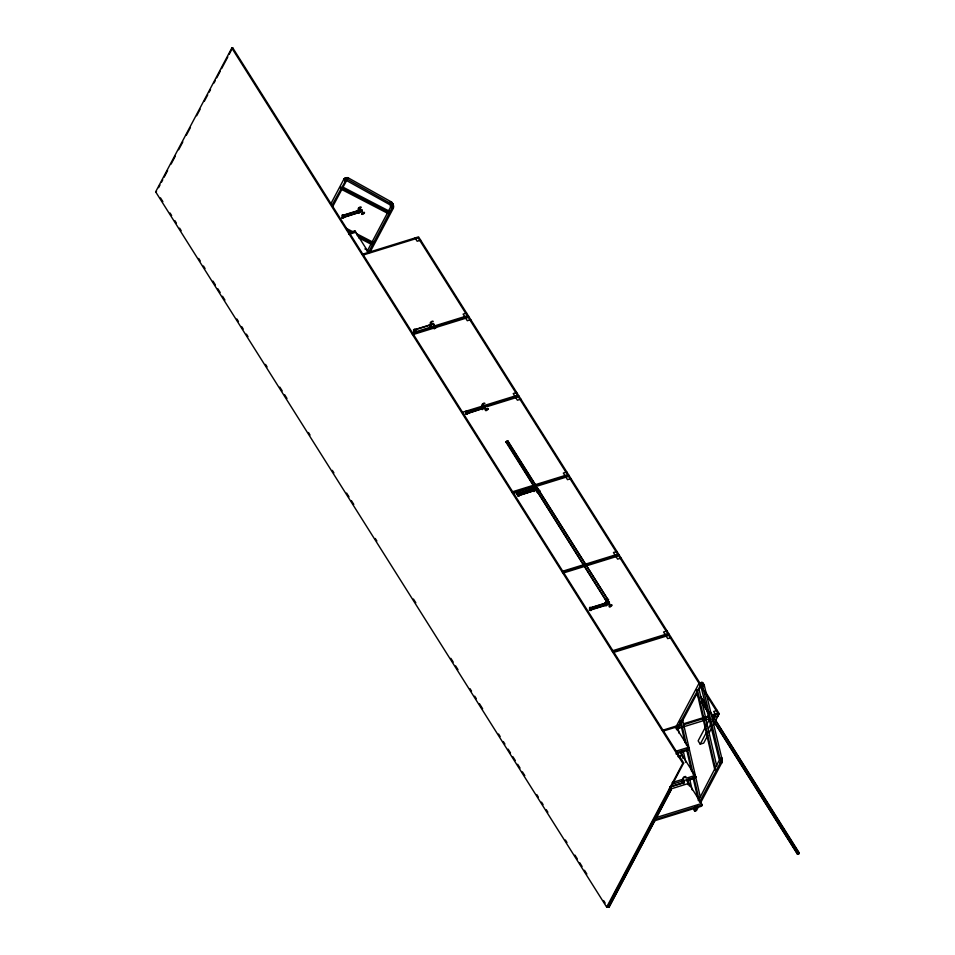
<?xml version="1.0" encoding="UTF-8"?>
<svg xmlns="http://www.w3.org/2000/svg" width="955" height="955" viewBox="0 0 955 955"><rect width="100%" height="100%" fill="white"/><g stroke="black" fill="none" stroke-linecap="round" stroke-linejoin="round"><path stroke-width="1.43" d="M699.478 802.152L720.118 763.188L720.559 760.86L702.701 686.406L700.457 683.004L698.857 683.625L675.412 727.901M700.54 802.904L721.849 762.651L722.302 760.323L704.265 685.26L702.2 682.467L698.857 683.625M368.105 253.111L391.55 208.835L391.765 206.017L390.738 203.534L345.459 178.119L343.896 179.122L330.788 203.893M369.848 252.562L393.293 208.286L393.341 204.812L391.359 201.911L348.324 177.905L346.677 177.666L343.764 179.385M484.997 408.716L485.653 407.606M537.128 490.512L537.223 489.736M533.045 489.473C534.024 487.157 534.955 492.708 533.212 490.285M669.467 788.412C669.885 791.54 673.347 787.923 669.944 787.959M360.715 212.452L361.778 210.279M608.192 604.909L609.409 602.271L607.273 601.996L606.771 602.951M482.92 406.364L485.653 406.006L484.424 408.931L484.519 408.334M534.597 488.327L536.185 487.659L537.331 487.969L537.056 488.602M536.197 490.285L536.101 490.882L537.176 488.447M361.659 210.446L361.933 209.814L359.796 209.527M414.386 330.036L415.449 330.311L414.971 331.671M466.064 411.999L467.222 412.536L466.494 413.479M465.813 413.742L465.825 412.966M481.392 407.284C482.717 405.66 483.027 410.686 481.535 408.334M483.242 408.215L466.959 413.491M483.373 408.358L467.019 413.73M517.61 495.896L517.407 494.38M518.959 495.275L518.016 495.239M535.063 490.309L518.708 495.681M589.617 609.851L605.422 605.195M360.56 207.689L358.722 208.405L359.581 208.512M507.344 440.959L507.392 441.556M606.819 600.241L606.377 600.886M697.234 694.918L698.785 697.723M683.482 778.086L684.258 777.131M798.117 854.092C796.375 854.033 800.302 851.932 799.001 853.495M799.096 853.364L710.043 711.857M360.608 212.034L360.345 210.136M433.391 326.574L433.892 325.81M608.084 604.491L608.335 603.154M669.765 788.353C669.789 791.098 672.869 787.887 669.897 788.233M608.514 907.047L608.86 905.949M607.487 906.379L608.836 907.202L609.027 905.841M331.827 205.552L345.925 180.173L390.165 204.871L390.488 207.211L367.054 251.463M345.149 180.507L346.892 179.97L332.877 206.304M155.653 191.836L231.802 48.025L232.674 47.75L683.696 763.009L607.547 906.832L606.676 907.107L155.653 191.836L156.525 191.573M158.602 187.646L159.986 185.031M161.371 182.417L162.756 179.803M164.141 177.188L167.603 170.647M171.064 164.117L175.219 156.274M178.669 149.732L182.823 141.889M186.285 135.347L190.439 127.504M196.67 115.734L200.132 109.204M204.286 101.361L207.748 94.82M209.133 92.205L210.518 89.591M213.98 83.049L215.364 80.435M216.749 77.821L220.211 71.279M221.596 68.665L227.827 56.906M229.212 54.292L232.674 47.75M354.257 232.053L354.902 230.835L368.499 252.383M698.439 800.493L719.33 760.085L700.6 685.01L676.45 729.572L678.169 728.975L679.16 733.321M677.501 730.336L697.484 692.59M698.857 689.988L701.615 684.783L699.884 685.32M675.806 727.173L689.391 748.72L688.746 749.938L675.949 753.901M606.676 907.107L682.825 763.284L683.696 763.009M609.015 906.82L671.222 789.308M609.218 906.952L671.425 789.439M709.625 719.139L698.129 740.853L700.206 744.16L703.692 743.086L707.739 735.422M700.206 744.16L706.975 731.387M708.324 728.832L711.033 723.735M712.382 721.18L715.761 714.794L713.672 711.475L717.157 710.401M709.099 732.867L711.797 727.758M713.158 725.203L714.507 722.649M715.856 720.094L719.246 713.707L704.921 691.002M688.066 784.628L688.71 783.398L702.307 804.946L701.65 806.175L653.316 821.145M678.002 756.67L682.276 755.345L695.861 776.893L695.216 778.122L686.681 780.76M695.025 806.951L693.652 809.53L694.703 811.189L696.434 810.64L698.487 806.772M694.703 811.189L697.437 806.02M609.409 603.87L608.633 601.638L609.111 602.438M506.281 441.58L533.988 486.095M685.189 777.43L684.747 776.904M342.105 217.871L342.009 216.224M358.495 210.613L359.307 210.983M359.593 212.356L341.974 217.943M429.786 325.13L430.872 325.87L430.299 326.956M516.512 494.153L534.132 488.566M589.581 610.329L589.474 608.681M605.971 603.071L606.879 603.632M683.589 780.689L684.628 781.679M431.29 324.139L432.114 323.721M535.278 487.754L534.931 488.494M539.062 491.586C540.435 489.676 536.018 492.159 538.131 492.135M799.168 853.484L797.413 854.152L712.299 719.175M361.945 211.437L361.766 210.136L360.656 209.909M432.746 326.968L433.976 324.055L431.839 323.769M506.592 441.294L505.947 442.07L534.573 487.48M507.224 441.699L507.857 440.935L507.165 440.995M799.001 853.663L798.285 854.128M798.213 853.173L797.413 854.152M609.624 603.703L609.338 602.784M516.715 494.236L534.203 488.805M518.637 495.454L534.788 490.428M589.438 610.4L606.95 604.945M535.158 488.303L535.982 488.411M360.453 209.336L359.295 210.482M432.042 321.584L431.159 322.897M483.719 403.547L482.836 404.848M607.201 600.015L608.084 599.883L537.092 487.73M798.452 853.161L799.132 853.137M344.707 178.31L347.202 177.582M344.266 178.633L347.477 177.594M344.075 178.86L345.806 178.322M346.02 178.203L347.763 177.666M343.896 179.122L345.638 178.585M346.307 178.299L348.05 177.761M346.581 178.442L348.324 177.905M345.03 180.65L346.772 180.113M344.803 181.032L346.653 180.28M340.625 188.923L388.1 213.538L388.028 211.95L340.565 187.335L340.625 188.923L342.368 188.386M342.702 215.376L358.734 210.41M344.098 215.197L358.805 210.637M389.616 202.448L391.359 201.911M341.902 217.704L359.283 212.32L359.378 210.84M389.986 202.687L391.717 202.15M390.368 203.069L392.111 202.532M390.738 203.534L392.481 202.997M389.628 204.37L391.359 203.833M391.073 204.084L392.815 203.546M391.371 204.692L393.102 204.155M391.598 205.349L393.341 204.812M391.765 206.017L393.508 205.48M391.86 206.686L393.603 206.149M391.896 207.331L393.627 206.781M391.848 207.915L393.579 207.378M391.729 208.441L393.46 207.892M391.55 208.835L393.293 208.286M349.22 232.59L354.902 230.835M348.671 234.417L355.785 232.22M362.017 254.388L418.565 236.864L702.534 687.218M362.709 255.164L418.218 237.962L467.282 315.783L434.549 325.918M420.642 240.183L417.168 241.257L415.079 237.95M466.589 313.037L463.115 314.111L467.282 320.725L470.755 319.65M413.396 330.036L430.777 324.652M414.804 329.857L430.836 324.891M413.205 332.531L430.287 327.243M412.13 333.856L433.331 327.29M436.16 326.419L468.678 316.344M412.823 334.632L468.332 317.442L517.395 395.263L461.898 412.453M516.703 392.505L513.229 393.579L517.395 400.205L520.869 399.13M466.482 412.023L480.616 407.642M486.274 405.887L518.792 395.812M487.134 406.615L518.446 396.91L567.509 474.731L512.011 491.921M566.816 471.985L563.343 473.059L567.509 479.673L570.983 478.598M512.358 492.804L568.905 475.292M513.05 493.58L568.547 476.39L617.622 554.21L562.125 571.4M616.93 551.453L613.456 552.527L617.622 559.153L621.096 558.078M562.471 572.284L619.019 554.76M563.163 573.06L618.661 555.858L667.736 633.678L612.239 650.868M590.166 607.834L606.21 602.868M591.575 607.655L606.282 603.106M667.044 630.921L663.558 632.007L667.736 638.62L671.21 637.546M612.585 651.752L669.133 634.239M613.277 652.528L668.775 635.338L703.608 690.561M699.358 683.04L701.806 682.359M699.072 683.291L702.2 682.467M700.863 683.243L702.593 682.706M701.257 683.577L702.987 683.04M701.627 684.031L703.369 683.494M700.003 685.129L703.716 684.019M702.283 685.153L704.014 684.616M702.534 685.797L704.265 685.26M702.701 686.406L704.432 685.869M697.365 689.964L715.677 769.658L714.758 769.682L696.446 689.988L699.108 689.426L716.751 766.22M685.033 742.703L680.044 720.977L682.706 720.404L700.337 797.21M662.352 730.348L680.855 724.618M683.696 723.735L709.314 715.796M712.155 714.913L717.85 713.158L705.184 693.067M662.698 731.232L676.832 726.851M683.899 724.666L709.35 716.775M712.167 715.904L719.246 713.707M676.952 728.856L709.458 718.793M713.707 717.48L717.945 716.154M675.722 751.299L688.507 747.335M676.594 752.683L689.391 748.72M720.273 758.497L722.004 757.96M720.368 758.962L722.111 758.425M720.452 759.452L722.195 758.915M720.512 759.929L722.255 759.392M720.548 760.407L722.29 759.87M720.559 760.86L722.302 760.323M720.548 761.314L722.29 760.765M720.512 761.732L722.243 761.195M720.452 762.138L722.183 761.601M720.357 762.52L722.099 761.983M720.249 762.866L721.98 762.329M720.118 763.188L721.849 762.651M719.975 763.451L721.705 762.914M672.236 782.551L683.613 779.029M686.454 778.146L694.989 775.508M673.108 783.948L695.861 776.893M669.67 786.944L683.04 782.814M669.741 787.183L684.281 782.623M670.231 789.128L688.71 783.398M655.93 817.647L701.424 803.561M653.972 819.927L702.307 804.946M506.639 441.998L506.019 442.153M432.4 324.199L433.415 324.246M484.078 406.15L485.367 406.173M536.053 488.077L537.259 488.483M698.189 689.45L699.108 689.426M677.238 728.999L678.169 728.975M698.344 800.672L699.275 800.636L693.951 777.454M693.808 809.243L694.739 809.207M518.052 493.556L518.816 494.224M608.299 907.226L607.213 906.152M536.006 485.57L534.334 486.811M465.36 414.052L465.73 412.429M342.296 186.798L389.771 211.413M345.674 228.03L352.264 231.456M356.227 233.509L373.369 242.391M346.57 229.94L351.846 232.674M357.122 235.407L371.626 242.928L371.686 244.528L358.507 237.688M364.87 248.909L367.508 250.282M358.101 212.571C360.095 213.478 357.779 208.894 357.671 211.58M342.773 217.274L343.561 217.107L343.287 215.818M413.515 331.958L414.327 331.779L414.04 330.466M605.566 605.028C607.559 605.936 605.255 601.352 605.136 604.049M590.238 609.744L591.026 609.577L590.608 608.084M682.694 782.551C684.699 784.258 682.777 778.874 682.419 781.763M700.707 696.589L706.27 705.423M710.245 711.726L799.335 853.018M700.492 696.72L705.268 704.289M702.964 703.907L706.939 710.222M712.514 719.043L797.628 854.033M701.173 701.507L709.123 714.125M507.857 440.935L535.707 485.08M537.295 487.611L608.084 599.883M507.666 441.15L535.492 485.212M433.797 324.378L434.406 325.345M361.861 210.327L362.375 211.139M433.904 324.569L434.418 325.38M536.376 489.879L605.577 599.633M536.173 489.999L606.174 601.017M231.802 48.025L682.825 763.284M160.5 197.876L162.887 201.66M170.05 213.013L171.637 215.544M174.813 220.581L176.412 223.112M179.588 228.15L181.175 230.68M198.676 258.435L200.275 260.954M203.451 266.003L205.038 268.522M213.001 281.14L215.388 284.924M217.776 288.708L220.163 292.493M222.539 296.277L224.926 300.061M236.864 318.982L238.452 321.501M241.639 326.55L243.227 329.069M246.414 334.119L248.002 336.638M265.502 364.392L267.09 366.923M279.815 387.097L282.203 390.882M284.59 394.666L286.978 398.45M308.453 432.52L310.041 435.038M332.316 470.361L333.904 472.88M346.629 493.067L349.017 496.851M351.404 500.635L353.792 504.419M375.267 538.477L376.867 541.008M413.455 599.036L415.843 602.82M450.844 658.317L453.231 662.101M455.607 665.886L457.994 669.67M469.932 688.603L471.519 691.122M474.707 696.171L476.294 698.69M479.482 703.74L482.657 708.777M498.57 734.013L500.157 736.532M503.345 741.581L504.932 744.1M508.108 749.15L510.495 752.934M512.883 756.718L515.27 760.502M517.658 764.287L520.045 768.071M522.433 771.855L524.82 775.639M536.746 794.56L538.334 797.091M541.521 802.128L543.109 804.659M546.296 809.697L547.884 812.228M565.384 839.982L566.972 842.501M574.934 855.119L577.321 858.903M579.697 862.687L582.084 866.472M584.472 870.256L586.859 874.04M603.572 900.529L605.16 903.048M680.963 720.941L686.621 745.58M687.29 748.481L693.282 774.565M686.705 749.95L691.695 771.688M693.02 777.489L698.01 799.216M683.159 750.714L685.821 762.305M689.486 778.241L692.148 789.833M681.416 751.251L683.088 758.497M688.077 780.235L689.414 786.025M680.831 752.731L681.5 755.62M687.158 780.259L688.149 784.604M342.033 215.448A1.659 0.86 72.8 0 1 343.311 215.281A1.659 0.86 72.8 0 1 343.812 217.656A1.659 0.86 72.8 0 1 342.451 217.406M357.349 211.497A1.659 0.86 72.8 0 1 358.4 210.327A1.659 0.86 72.8 0 1 359.14 212.941A1.659 0.86 72.8 0 1 357.576 212.332M359.534 208.787A1.659 0.657 -32.2 0 1 358.316 208.393A1.659 0.657 -32.2 0 1 360.513 206.937A1.659 0.657 -32.2 0 1 360.596 208.083M414.028 330.048A1.659 0.86 72.8 0 1 415.103 329.284A1.659 0.86 72.8 0 1 415.926 331.588A1.659 0.86 72.8 0 1 414.709 331.958M429.356 325.345A1.659 0.86 72.8 0 1 430.514 324.64A1.659 0.86 72.8 0 1 431.206 327.088A1.659 0.86 72.8 0 1 429.81 326.944M431.206 323.172A1.659 0.657 -32.2 0 1 430.347 322.635A1.659 0.657 -32.2 0 1 432.209 321.262A1.659 0.657 -32.2 0 1 433.069 321.799M465.706 412.011A1.659 0.86 72.8 0 1 466.78 411.235A1.659 0.86 72.8 0 1 467.616 413.539A1.659 0.86 72.8 0 1 466.398 413.909M481.045 407.296A1.659 0.86 72.8 0 1 482.359 406.77A1.659 0.86 72.8 0 1 482.717 409.385A1.659 0.86 72.8 0 1 481.153 408.119M482.884 405.123A1.659 0.657 -32.2 0 1 482.024 404.598A1.659 0.657 -32.2 0 1 483.899 403.213A1.659 0.657 -32.2 0 1 484.746 403.75M517.538 493.317A1.659 0.86 72.8 0 1 518.78 493.544A1.659 0.86 72.8 0 1 519.245 495.717A1.659 0.86 72.8 0 1 518.076 495.872M532.723 489.258A1.659 0.86 72.8 0 1 533.952 488.638A1.659 0.86 72.8 0 1 534.49 491.192A1.659 0.86 72.8 0 1 532.974 490.488M538.322 492.326A1.659 0.657 -32.2 0 1 537.152 491.849A1.659 0.657 -32.2 0 1 539.491 490.464A1.659 0.657 -32.2 0 1 539.062 491.885M534.227 487.157A1.659 0.657 -32.2 0 1 533.881 486.286A1.659 0.657 -32.2 0 1 535.91 485.092A1.659 0.657 -32.2 0 1 536.244 485.976M682.097 781.691A1.659 0.86 72.8 0 1 683.147 780.51A1.659 0.86 72.8 0 1 683.887 783.136A1.659 0.86 72.8 0 1 682.324 782.515M683.303 778.576A1.659 0.657 -32.2 0 1 683.494 777.418A1.659 0.657 -32.2 0 1 685.535 776.499A1.659 0.657 -32.2 0 1 685.344 777.645M589.51 607.905A1.659 0.86 72.8 0 1 590.787 607.75A1.659 0.86 72.8 0 1 591.288 610.114A1.659 0.86 72.8 0 1 589.915 609.863M604.813 603.966A1.659 0.86 72.8 0 1 605.78 602.724A1.659 0.86 72.8 0 1 606.676 605.207A1.659 0.86 72.8 0 1 605.243 605.16M606.998 601.244A1.659 0.657 -32.2 0 1 605.745 600.934A1.659 0.657 -32.2 0 1 607.762 599.442A1.659 0.657 -32.2 0 1 608.323 600.277M345.937 179.039A4.859 2.519 72.8 0 1 346.14 178.943M347.023 178.943A4.859 2.519 72.8 0 1 347.25 179.027M362.172 213.634L363.998 212.798L362.172 213.634M434.203 327.875L436.041 327.04L434.203 327.875M485.892 409.826L487.719 409.003L485.892 409.826M609.636 606.091L611.475 605.255L609.636 606.091M362.554 214.302A1.659 0.657 -32.2 0 0 364.488 212.511A1.659 0.657 -32.2 0 0 362.136 213.24A1.659 0.657 -32.2 0 0 362.554 214.302M434.597 328.556A1.659 0.657 -32.2 0 0 436.531 326.753A1.659 0.657 -32.2 0 0 434.179 327.481A1.659 0.657 -32.2 0 0 434.597 328.556M486.274 410.507A1.659 0.657 -32.2 0 0 488.208 408.704A1.659 0.657 -32.2 0 0 485.856 409.444A1.659 0.657 -32.2 0 0 486.274 410.507M610.03 606.771A1.659 0.657 -32.2 0 0 611.964 604.969A1.659 0.657 -32.2 0 0 609.612 605.697A1.659 0.657 -32.2 0 0 610.03 606.771"/></g></svg>
